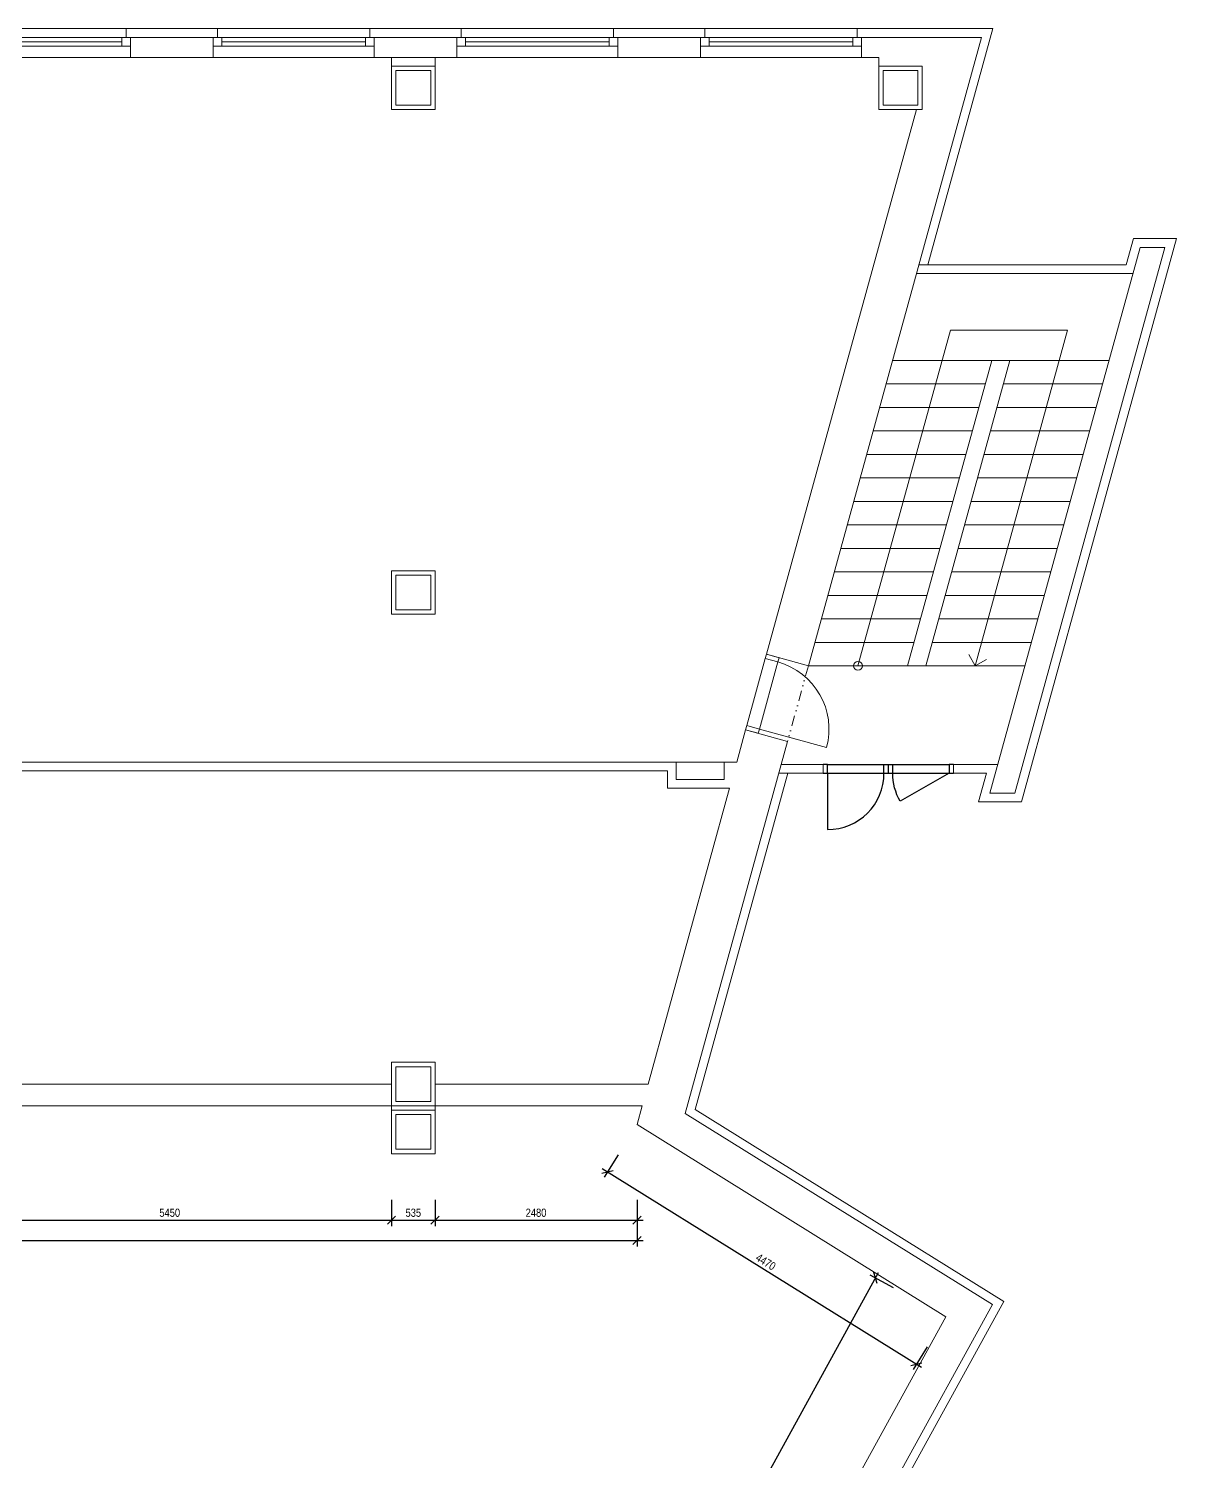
# Model space of a CAD drawing. Header units: millimetres. Extents: x -685 to 53218, y -11849 to 27902.
# Drawn here: x 39115 to 53218, y 7360 to 24963 of the extents above; entities that cross this region are included whole.
import ezdxf

# ---------------------------------------------------------------- set-up
doc = ezdxf.new("R2010")
doc.units = ezdxf.units.MM
doc.linetypes.add('DĚLICÍ', pattern=[31.75, 12.7, -6.35, 0, -6.35, 0, -6.35])
for name, color, linetype, lineweight in [('__okna dvere', 7, 'Continuous', 9), ('_kóty', 7, 'Continuous', 5), ('Konštrukcie', 7, 'Continuous', 15)]:
    doc.layers.add(name, color=color, linetype=linetype, lineweight=lineweight)
doc.styles.add('PDF Arial', font='ARIALN.TTF')
doc.dimstyles.new('1.50 int', dxfattribs={"dimscale": 50, "dimtxt": 2, "dimasz": 2, "dimexe": 1.5, "dimexo": 2, "dimgap": 0.5, "dimtad": 1, "dimrnd": 5, "dimzin": 9, "dimtxsty": 'PDF Arial', "dimblk": 'OBLIQUE', "dimcen": 10, "dimdle": 1.5, "dimadec": 0, "dimazin": 0, "dimtfac": 1, "dimtmove": 1, "dimatfit": 3, "dimldrblk": 'OBLIQUE', "dimfxl": 5, "dimfxlon": 1, "dimarcsym": 0})

# ---------------------------------------------------------------- blocks, each defined once
blk = doc.blocks.new('*U6')
for points in [[(0, 0), (100, 0), (100, 100), (0, 100)], [(0, 0), (1850, 0), (1850, 100), (0, 100)], [(1750, 0), (1850, 0), (1850, 100), (1750, 100)]]:
    blk.add_lwpolyline(points, close=True)
blk.add_lwpolyline([(1750, 50), (100, 50)])
blk = doc.blocks.new('*U8')
at = {"ltscale": 0.25}
blk.add_lwpolyline([(50, 0), (50, 800)], dxfattribs=at)
for points in [[(50, 0), (0, 0), (0, -150), (50, -150)], [(850, -150), (900, -150), (900, 0), (850, 0)]]:
    blk.add_lwpolyline(points, close=True)
blk.add_lwpolyline([(50, 0), (850, 0), (850, -150), (50, -150)], close=True, dxfattribs=at)
blk.add_arc((50, 0), 800, 0, 90, dxfattribs=at)
blk = doc.blocks.new('_Oblique')
at = {"color": 0, "linetype": 'ByBlock', "lineweight": -2}
blk.add_line((-0.5, -0.5), (0.5, 0.5), dxfattribs=at)
blk = doc.blocks.new('*D95')
at = {"layer": '_kóty', "color": 0, "lineweight": -2, "transparency": 16777216}
for p, q in [((40064, -7570), (49558, 9679)), ((49741, 9493), (49457, 9649)), ((40320, -7625), (40035, -7469))]:
    blk.add_line(p, q, dxfattribs=at)
at = {"layer": 'Defpoints', "color": 0, "transparency": 16777216}
for p in [(49522, 9613), (50387, 9137), (40965, -7981)]:
    blk.add_point(p, dxfattribs=at)
at = {"layer": '_kóty', "color": 0, "lineweight": -2, "transparency": 16777216, "xscale": 100, "yscale": 100, "zscale": 100}
for p, rotation in [((49522, 9613), 61.17162973385025), ((40101, -7505), 241.1716297338503)]:
    blk.add_blockref('_Oblique', p, dxfattribs=dict(at, rotation=rotation))
at = {"layer": '_kóty', "color": 0, "transparency": 16777216, "insert": (44732, 1098), "char_height": 100, "attachment_point": 5, "rotation": 61.1716, "style": 'PDF Arial', "bg_fill": 3, "box_fill_scale": 1.1, "bg_fill_color": 256, "bg_fill_true_color": 13158600, "bg_fill_transparency": 0}
blk.add_mtext('19540', dxfattribs=at)
blk = doc.blocks.new('*D99')
at = {"layer": '_kóty', "color": 0, "lineweight": -2, "transparency": 16777216}
for p, q in [((26049, 10323), (26049, 9998)), ((46591, 10323), (46591, 9998)), ((25974, 10073), (46666, 10073))]:
    blk.add_line(p, q, dxfattribs=at)
at = {"layer": 'Defpoints', "color": 0, "transparency": 16777216}
for p in [(46591, 11498), (26049, 11140), (46591, 10073)]:
    blk.add_point(p, dxfattribs=at)
at = {"layer": '_kóty', "color": 0, "lineweight": -2, "transparency": 16777216, "xscale": 100, "yscale": 100, "zscale": 100, "rotation": 180}
blk.add_blockref('_Oblique', (26049, 10073), dxfattribs=at)
at = {"layer": '_kóty', "color": 0, "lineweight": -2, "transparency": 16777216, "xscale": 100, "yscale": 100, "zscale": 100}
blk.add_blockref('_Oblique', (46591, 10073), dxfattribs=at)
at = {"layer": '_kóty', "color": 0, "transparency": 16777216, "insert": (36320, 10164), "char_height": 100, "attachment_point": 5, "style": 'PDF Arial', "bg_fill": 3, "box_fill_scale": 1.1, "bg_fill_color": 256, "bg_fill_true_color": 13158600, "bg_fill_transparency": 0}
blk.add_mtext('20540', dxfattribs=at)
blk = doc.blocks.new('*D104')
at = {"layer": '_kóty', "color": 0, "lineweight": -2, "transparency": 16777216}
for p, q in [((38123, 10573), (38123, 10248)), ((43575, 10573), (43575, 10248)), ((38048, 10323), (43650, 10323))]:
    blk.add_line(p, q, dxfattribs=at)
at = {"layer": 'Defpoints', "color": 0, "transparency": 16777216}
for p in [(38123, 11140), (43575, 11140), (43575, 10323)]:
    blk.add_point(p, dxfattribs=at)
at = {"layer": '_kóty', "color": 0, "lineweight": -2, "transparency": 16777216, "xscale": 100, "yscale": 100, "zscale": 100, "rotation": 180}
blk.add_blockref('_Oblique', (38123, 10323), dxfattribs=at)
at = {"layer": '_kóty', "color": 0, "lineweight": -2, "transparency": 16777216, "xscale": 100, "yscale": 100, "zscale": 100}
blk.add_blockref('_Oblique', (43575, 10323), dxfattribs=at)
at = {"layer": '_kóty', "color": 0, "transparency": 16777216, "insert": (40849, 10414), "char_height": 100, "attachment_point": 5, "style": 'PDF Arial', "bg_fill": 3, "box_fill_scale": 1.1, "bg_fill_color": 256, "bg_fill_true_color": 13158600, "bg_fill_transparency": 0}
blk.add_mtext('5450', dxfattribs=at)
blk = doc.blocks.new('*D105')
at = {"layer": '_kóty', "color": 0, "lineweight": -2, "transparency": 16777216}
for p, q in [((43575, 10573), (43575, 10248)), ((44109, 10573), (44109, 10248)), ((43500, 10323), (44184, 10323))]:
    blk.add_line(p, q, dxfattribs=at)
at = {"layer": 'Defpoints', "color": 0, "transparency": 16777216}
for p in [(43575, 11140), (44109, 11140), (44109, 10323)]:
    blk.add_point(p, dxfattribs=at)
at = {"layer": '_kóty', "color": 0, "lineweight": -2, "transparency": 16777216, "xscale": 100, "yscale": 100, "zscale": 100, "rotation": 180}
blk.add_blockref('_Oblique', (43575, 10323), dxfattribs=at)
at = {"layer": '_kóty', "color": 0, "lineweight": -2, "transparency": 16777216, "xscale": 100, "yscale": 100, "zscale": 100}
blk.add_blockref('_Oblique', (44109, 10323), dxfattribs=at)
at = {"layer": '_kóty', "color": 0, "transparency": 16777216, "insert": (43842, 10414), "char_height": 100, "attachment_point": 5, "style": 'PDF Arial', "bg_fill": 3, "box_fill_scale": 1.1, "bg_fill_color": 256, "bg_fill_true_color": 13158600, "bg_fill_transparency": 0}
blk.add_mtext('535', dxfattribs=at)
blk = doc.blocks.new('*D106')
at = {"layer": '_kóty', "color": 0, "lineweight": -2, "transparency": 16777216}
for p, q in [((44109, 10573), (44109, 10248)), ((46591, 10573), (46591, 10248)), ((44034, 10323), (46666, 10323))]:
    blk.add_line(p, q, dxfattribs=at)
at = {"layer": 'Defpoints', "color": 0, "transparency": 16777216}
for p in [(46591, 11498), (44109, 11140), (46591, 10323)]:
    blk.add_point(p, dxfattribs=at)
at = {"layer": '_kóty', "color": 0, "lineweight": -2, "transparency": 16777216, "xscale": 100, "yscale": 100, "zscale": 100, "rotation": 180}
blk.add_blockref('_Oblique', (44109, 10323), dxfattribs=at)
at = {"layer": '_kóty', "color": 0, "lineweight": -2, "transparency": 16777216, "xscale": 100, "yscale": 100, "zscale": 100}
blk.add_blockref('_Oblique', (46591, 10323), dxfattribs=at)
at = {"layer": '_kóty', "color": 0, "transparency": 16777216, "insert": (45350, 10414), "char_height": 100, "attachment_point": 5, "style": 'PDF Arial', "bg_fill": 3, "box_fill_scale": 1.1, "bg_fill_color": 256, "bg_fill_true_color": 13158600, "bg_fill_transparency": 0}
blk.add_mtext('2480', dxfattribs=at)
blk = doc.blocks.new('*D107')
at = {"layer": '_kóty', "color": 0, "lineweight": -2, "transparency": 16777216}
for p, q in [((46359, 11126), (46188, 10850)), ((50087, 8513), (46163, 10953)), ((50155, 8765), (49984, 8489))]:
    blk.add_line(p, q, dxfattribs=at)
at = {"layer": 'Defpoints', "color": 0, "transparency": 16777216}
for p in [(46591, 11498), (46227, 10913), (50387, 9137)]:
    blk.add_point(p, dxfattribs=at)
at = {"layer": '_kóty', "color": 0, "lineweight": -2, "transparency": 16777216, "xscale": 100, "yscale": 100, "zscale": 100}
for p, rotation in [((46227, 10913), 148.1216941579218), ((50023, 8552), 328.1216941579218)]:
    blk.add_blockref('_Oblique', p, dxfattribs=dict(at, rotation=rotation))
at = {"layer": '_kóty', "color": 0, "transparency": 16777216, "insert": (48173, 9810), "char_height": 100, "attachment_point": 5, "rotation": 328.1217, "style": 'PDF Arial', "bg_fill": 3, "box_fill_scale": 1.1, "bg_fill_color": 256, "bg_fill_true_color": 13158600, "bg_fill_transparency": 0}
blk.add_mtext('4470', dxfattribs=at)

msp = doc.modelspace()

# ---------------------------------------------------------------- linework, layer by layer
for p, q in [((48930.802, 15923.61), (48877.349, 15923.61)), ((48930.802, 15923.61), (50427.499, 15923.61)), ((48930.802, 15816.703), (48930.802, 15923.61)), ((50480.952, 15923.61), (50427.499, 15923.61)), ((50427.499, 15923.61), (50427.499, 15816.703)), ((48877.349, 15816.703), (48930.802, 15816.703)), ((48930.802, 15816.703), (50427.499, 15816.703)), ((50427.499, 15816.703), (50480.952, 15816.703))]:
    msp.add_line(p, q)
for points in [[(49625.697, 15816.703), (49625.697, 15923.61)], [(49679.151, 15816.703), (49679.151, 15923.61)], [(49732.604, 15816.703), (49732.604, 15923.61)]]:
    msp.add_lwpolyline(points)
for points in [[(48930.802, 15816.703), (48930.802, 15121.808, 0.414213562), (49625.697, 15816.703)], [(50427.499, 15816.703), (49825.702, 15469.255, -0.131652498), (49732.604, 15816.703)]]:
    msp.add_lwpolyline(points, format="xyb")
at = {"layer": 'Konštrukcie'}
for p, q in [((50962.093, 24962.952), (6435.366, 24962.952)), ((40367.618, 24610.159), (40367.618, 24856.045)), ((41383.234, 24856.045), (40367.618, 24856.045)), ((41383.234, 24610.159), (41383.234, 24856.045)), ((43361.011, 24610.159), (43361.011, 24856.045)), ((44376.627, 24856.045), (43361.011, 24856.045)), ((44376.627, 24610.159), (44376.627, 24856.045)), ((46354.405, 24610.159), (46354.405, 24856.045)), ((47370.02, 24856.045), (46354.405, 24856.045)), ((47370.02, 24610.159), (47370.02, 24856.045)), ((49347.798, 24610.159), (49347.798, 24856.045)), ((50821.786, 24856.045), (49347.798, 24856.045)), ((49561.612, 24610.159), (37374.225, 24610.159)), ((43574.825, 24503.252), (43574.825, 24610.159)), ((44109.36, 24503.252), (44109.36, 24610.159))]:
    msp.add_line(p, q, dxfattribs=at)
for points in [[(40314.165, 24856.045), (40314.165, 24962.952)], [(41436.687, 24856.045), (41436.687, 24962.952)], [(43307.558, 24856.045), (43307.558, 24962.952)], [(44430.081, 24856.045), (44430.081, 24962.952)], [(46300.951, 24856.045), (46300.951, 24962.952)], [(47423.474, 24856.045), (47423.474, 24962.952)], [(48696.278, 17133.498), (50821.786, 24856.045)], [(49294.345, 24856.045), (49294.345, 24962.952)], [(50163.626, 22061.906), (50962.093, 24962.952)], [(49561.612, 24503.252), (49561.612, 24610.159)], [(48180.908, 17275.345), (50023.152, 23968.717)], [(53218.001, 22382.627), (51313.734, 15463.91), (50787.043, 15463.91), (50884.144, 15816.703)], [(52603.036, 22061.906), (52691.31, 22382.627)], [(52691.31, 22382.627), (53218.001, 22382.627)], [(53077.694, 22275.72), (51232.276, 15570.817), (50927.35, 15570.817), (52772.768, 22275.72)], [(52772.768, 22275.72), (53077.694, 22275.72)], [(50052.744, 22061.906), (52603.036, 22061.906)], [(50023.319, 21954.999), (52684.494, 21954.999)], [(49306.13, 17133.498), (50440.91, 21256.459)], [(50440.91, 21256.459), (51882.38, 21256.459)], [(50747.6, 17133.498), (51882.38, 21256.459)], [(49729.075, 20885.93), (50948.78, 20885.93)], [(49915.983, 17133.498), (50948.78, 20885.93)], [(50137.748, 17133.498), (51170.545, 20885.93)], [(50948.78, 20885.93), (52390.25, 20885.93)], [(49649.629, 20597.281), (50869.334, 20597.281)], [(51091.099, 20597.281), (52310.804, 20597.281)], [(49570.183, 20308.633), (50789.888, 20308.633)], [(51011.653, 20308.633), (52231.358, 20308.633)], [(49490.737, 20019.984), (50710.442, 20019.984)], [(50932.207, 20019.984), (52151.912, 20019.984)], [(49411.291, 19731.336), (50630.996, 19731.336)], [(50852.761, 19731.336), (52072.466, 19731.336)], [(49331.845, 19442.687), (50551.551, 19442.687)], [(50773.315, 19442.687), (51993.02, 19442.687)], [(49252.399, 19154.038), (50472.105, 19154.038)], [(50693.869, 19154.038), (51913.574, 19154.038)], [(49172.953, 18865.39), (50392.659, 18865.39)], [(50614.423, 18865.39), (51834.128, 18865.39)], [(49093.507, 18576.741), (50313.213, 18576.741)], [(50534.977, 18576.741), (51754.683, 18576.741)], [(49014.062, 18288.092), (50233.767, 18288.092)], [(50455.531, 18288.092), (51675.237, 18288.092)], [(48934.616, 17999.444), (50154.321, 17999.444)], [(50376.085, 17999.444), (51595.791, 17999.444)], [(48855.17, 17710.795), (50074.875, 17710.795)], [(50296.639, 17710.795), (51516.345, 17710.795)], [(48180.908, 17275.345), (48696.278, 17133.498)], [(48775.724, 17422.146), (49995.429, 17422.146)], [(50217.194, 17422.146), (51436.899, 17422.146)], [(50747.6, 17133.498), (50668.364, 17272.915)], [(48696.278, 17133.498), (51357.453, 17133.498)], [(49915.983, 17133.498), (48696.278, 17133.498)], [(50137.748, 17133.498), (51357.453, 17133.498)], [(50747.6, 17133.498), (50887.017, 17212.734)], [(47182.524, 11633.619), (48440.952, 16205.831)], [(47816.32, 15950.699), (47925.582, 16347.679)], [(47925.582, 16347.679), (48440.952, 16205.831)], [(48455.137, 16257.368), (48558.211, 16228.999)], [(38015.666, 14454.003), (38015.666, 15950.699), (47073.748, 15950.699)], [(38122.573, 14454.003), (38122.573, 15843.793), (46966.841, 15843.793)], [(46966.841, 15629.979), (46966.841, 15843.793)], [(47073.748, 15736.886), (47073.748, 15950.699)], [(47661.736, 15950.699), (47073.748, 15950.699)], [(47661.736, 15736.886), (47661.736, 15950.699)], [(47661.736, 15950.699), (47816.32, 15950.699)], [(48877.349, 15816.703), (48877.349, 15923.61), (48363.275, 15923.61)], [(51024.45, 15923.61), (50480.952, 15923.61)], [(50480.952, 15923.61), (50480.952, 15816.703)], [(47073.748, 15736.886), (47661.736, 15736.886)], [(47306.786, 11682.233), (48444.733, 15816.703)], [(48877.349, 15816.703), (48333.851, 15816.703)], [(50884.144, 15816.703), (50480.952, 15816.703)], [(46727.616, 11995.144), (47728.047, 15629.979)], [(46966.841, 15629.979), (47728.047, 15629.979)], [(38122.573, 11995.144), (43574.825, 11995.144)], [(44109.36, 11995.144), (46727.616, 11995.144)], [(38122.573, 11727.877), (43574.825, 11727.877)], [(40528.276, -9661.319), (50956.987, 9286.205), (47182.524, 11633.619)], [(40672.524, -9620.954), (51099.52, 9323.456), (47306.786, 11682.233)], [(43574.825, 11727.877), (43574.825, 11674.423)], [(44109.36, 11727.877), (44109.36, 11674.423)], [(44109.36, 11727.877), (46654.055, 11727.877)], [(46590.797, 11498.043), (46654.055, 11727.877)], [(40965.181, -7980.675), (50386.853, 9137.2), (46590.797, 11498.043)]]:
    msp.add_lwpolyline(points, dxfattribs=at)
for points in [[(43574.825, 23968.717), (44109.36, 23968.717), (44109.36, 24503.252), (43574.825, 24503.252)], [(49561.612, 23968.717), (50096.147, 23968.717), (50096.147, 24503.252), (49561.612, 24503.252)], [(43628.279, 24022.171), (44055.906, 24022.171), (44055.906, 24449.799), (43628.279, 24449.799)], [(49615.066, 24022.171), (50042.693, 24022.171), (50042.693, 24449.799), (49615.066, 24449.799)], [(43574.825, 17768.117), (44109.36, 17768.117), (44109.36, 18302.651), (43574.825, 18302.651)], [(43628.279, 17821.57), (44055.906, 17821.57), (44055.906, 18249.198), (43628.279, 18249.198)], [(43574.825, 11727.877), (44109.36, 11727.877), (44109.36, 12262.411), (43574.825, 12262.411)], [(43628.279, 11781.33), (44055.906, 11781.33), (44055.906, 12208.958), (43628.279, 12208.958)], [(43574.825, 11139.889), (44109.36, 11139.889), (44109.36, 11674.423), (43574.825, 11674.423)], [(43628.279, 11193.342), (44055.906, 11193.342), (44055.906, 11620.97), (43628.279, 11620.97)]]:
    msp.add_lwpolyline(points, close=True, dxfattribs=at)
at = {"layer": 'Konštrukcie', "linetype": 'DĚLICÍ', "ltscale": 10}
msp.add_lwpolyline([(48696.278, 17133.498), (48440.952, 16205.831)], dxfattribs=at)
at = {"layer": 'Konštrukcie'}
msp.add_circle((49306.13, 17133.498), 53.453, dxfattribs=at)

# ---------------------------------------------------------------- block references
at = {"layer": '__okna dvere', "xscale": 1.069069069069, "yscale": 1.069069069069, "zscale": 1.069069069069}
for p in [(38389.84, 24749.138), (41383.234, 24749.138), (44376.627, 24749.138), (47370.02, 24749.138)]:
    msp.add_blockref('*U6', p, dxfattribs=at)
at = {"layer": '__okna dvere', "xscale": -1.069069069069, "yscale": 1.069069069069, "zscale": 1.069069069069, "rotation": 254.6112812682583}
msp.add_blockref('*U8', (48080.193, 16305.124), dxfattribs=at)

# ---------------------------------------------------------------- next in the draw order: dimensions: what is measured, and where the dimension line sits
at = {"layer": '_kóty'}
dim = msp.add_linear_dim(base=(46590.797, 10072.732), p1=(26048.999, 11139.889), p2=(46590.797, 11498.043), dimstyle='1.50 int', override={"dimgap": 0.8, "dimtfill": 1}, dxfattribs=at)
dim.commit()
dim.dimension.update_dxf_attribs({"geometry": '*D99', "text_midpoint": (36319.898, 10163.789)})
dim = msp.add_aligned_dim(p1=(40965.181, -7980.675), p2=(50386.853, 9137.2), distance=986.937, dimstyle='1.50 int', override={"dimgap": 0.8, "dimtfill": 1}, dxfattribs=at)
dim.commit()
dim.dimension.update_dxf_attribs({"geometry": '*D95', "text_midpoint": (44731.62, 1098.058)})

# ---------------------------------------------------------------- next in the draw order: dimensions: what is measured, and where the dimension line sits
dim = msp.add_linear_dim(base=(43574.825, 10322.732), p1=(38122.573, 11139.889), p2=(43574.825, 11139.889), dimstyle='1.50 int', override={"dimgap": 0.8, "dimtfill": 1}, dxfattribs=at)
dim.commit()
dim.dimension.update_dxf_attribs({"geometry": '*D104', "text_midpoint": (40848.699, 10413.789)})

# ---------------------------------------------------------------- next in the draw order: dimensions: what is measured, and where the dimension line sits
dim = msp.add_linear_dim(base=(44109.3598, 10322.7318), p1=(43574.8253, 11139.8887), p2=(44109.3598, 11139.8887), dimstyle='1.50 int', override={"dimgap": 0.8, "dimtfill": 1}, dxfattribs=at)
dim.commit()
dim.dimension.update_dxf_attribs({"geometry": '*D105', "text_midpoint": (43842.0925, 10413.7891)})

# ---------------------------------------------------------------- next in the draw order: dimensions: what is measured, and where the dimension line sits
dim = msp.add_linear_dim(base=(46590.797, 10322.732), p1=(44109.36, 11139.889), p2=(46590.797, 11498.043), dimstyle='1.50 int', override={"dimgap": 0.8, "dimtfill": 1}, dxfattribs=at)
dim.commit()
dim.dimension.update_dxf_attribs({"geometry": '*D106', "text_midpoint": (45350.078, 10413.789)})

# ---------------------------------------------------------------- next in the draw order: dimensions: what is measured, and where the dimension line sits
dim = msp.add_aligned_dim(p1=(50386.853, 9137.2), p2=(46590.797, 11498.043), distance=688.602, dimstyle='1.50 int', override={"dimgap": 0.8, "dimtfill": 1}, dxfattribs=at)
dim.commit()
dim.dimension.update_dxf_attribs({"geometry": '*D107', "text_midpoint": (48173.252, 9810.203)})

doc.saveas('drawing.dxf')
